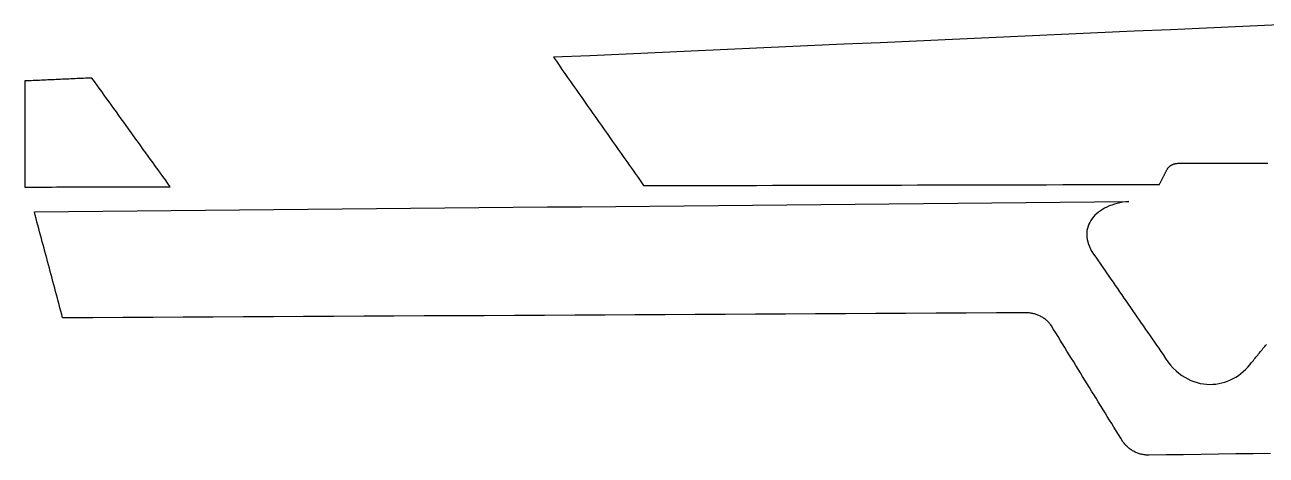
# Model space of a CAD drawing. Header units: millimetres. Extents: x 15 to 150, y -137 to -51.
# Drawn here: x 14.6 to 82.2, y -76.6 to -53.1 of the extents above; entities that cross this region are included whole.
import ezdxf

# ---------------------------------------------------------------- set-up
doc = ezdxf.new("R2010")
doc.units = ezdxf.units.MM

msp = doc.modelspace()

# ---------------------------------------------------------------- linework, layer by layer
for points in [[(82.868516, -53.137054), (80.89519, -53.225446), (78.921864, -53.313838), (76.948538, -53.40223), (74.975212, -53.490622), (73.001886, -53.579014), (71.02856, -53.667406), (69.055234, -53.755798), (67.081908, -53.84419), (65.108582, -53.932582), (63.135256, -54.020974), (61.16193, -54.109366), (59.188604, -54.197758), (57.215278, -54.28615), (55.241952, -54.374542), (53.268626, -54.462934), (51.2953, -54.551326), (49.321974, -54.639718), (47.348648, -54.72811), (45.375322, -54.816502), (43.401996, -54.904894), (43.555158, -55.12308), (43.70832, -55.341266), (43.861482, -55.559452), (44.014644, -55.777638), (44.167806, -55.995824), (44.320968, -56.21401), (44.47413, -56.432196), (44.627292, -56.650382), (44.780454, -56.868568), (44.933616, -57.086754), (45.086778, -57.30494), (45.23994, -57.523126), (45.393102, -57.741312), (45.546264, -57.959498), (45.699426, -58.177684), (45.852588, -58.39587), (46.00575, -58.614056), (46.158912, -58.832242), (46.312074, -59.050428), (46.465236, -59.268614), (46.618398, -59.4868), (46.77156, -59.704986), (46.924722, -59.923172), (47.077884, -60.141358), (47.231046, -60.359544), (47.384208, -60.57773), (47.53737, -60.795916), (47.690532, -61.014102), (47.843694, -61.232288), (47.996856, -61.450474), (48.150018, -61.66866), (48.30318, -61.886846), (49.179734, -61.884814), (50.056288, -61.882782), (50.932842, -61.88075), (51.809396, -61.878718), (52.68595, -61.876686), (53.562504, -61.874654), (54.439058, -61.872622), (55.315612, -61.87059), (56.192166, -61.868558), (57.06872, -61.866526), (57.945274, -61.864494), (58.821828, -61.862462), (59.698382, -61.86043), (60.574936, -61.858398), (61.45149, -61.856366), (62.328044, -61.854334), (63.204598, -61.852302), (64.081152, -61.85027), (64.957706, -61.848238), (65.83426, -61.846206), (66.710814, -61.844174), (67.587368, -61.842142), (68.463922, -61.84011), (69.340476, -61.838078), (70.21703, -61.836046), (71.093584, -61.834014), (71.970138, -61.831982), (72.846692, -61.82995), (73.723246, -61.827918), (74.5998, -61.825886), (75.476354, -61.823854), (76.352908, -61.821822), (76.366878, -61.794644), (76.380848, -61.767466), (76.394818, -61.740288), (76.408788, -61.71311), (76.422758, -61.685932), (76.436728, -61.658754), (76.450698, -61.631576), (76.464668, -61.604398), (76.478638, -61.57722), (76.492608, -61.550042), (76.506578, -61.522864), (76.520548, -61.495686), (76.534518, -61.468508), (76.548488, -61.44133), (76.562458, -61.414152), (76.576428, -61.386974), (76.590398, -61.359796), (76.604368, -61.332618), (76.618338, -61.30544), (76.632308, -61.278262), (76.646278, -61.251084), (76.660248, -61.223906), (76.674218, -61.196728), (76.688188, -61.16955), (76.702158, -61.142372), (76.716128, -61.115194), (76.730098, -61.088016), (76.744068, -61.060838), (76.758038, -61.03366), (76.772008, -61.006482), (76.785978, -60.979304), (76.799948, -60.952126), (76.812902, -60.93587), (76.826364, -60.920122), (76.84008, -60.904628), (76.854304, -60.889642), (76.868782, -60.875164), (76.883768, -60.861194), (76.899008, -60.847478), (76.914756, -60.83427), (76.930758, -60.82157), (76.947014, -60.809378), (76.963778, -60.797694), (76.980796, -60.786518), (76.998068, -60.77585), (77.015594, -60.76569), (77.033374, -60.756038), (77.051408, -60.746894), (77.069696, -60.738258), (77.088238, -60.73013), (77.107034, -60.72251), (77.126084, -60.715398), (77.145388, -60.708794), (77.164946, -60.702698), (77.184504, -60.69711), (77.204316, -60.692284), (77.224382, -60.687966), (77.244448, -60.684156), (77.264768, -60.680854), (77.285088, -60.678314), (77.305662, -60.676282), (77.326236, -60.674758), (77.347064, -60.673742), (77.367892, -60.673488), (77.58049, -60.673488), (77.793088, -60.673488), (78.005686, -60.673488), (78.218284, -60.673488), (78.430882, -60.673488), (78.64348, -60.673488), (78.856078, -60.673488), (79.068676, -60.673488), (79.281274, -60.673488), (79.493872, -60.673488), (79.70647, -60.673488), (79.919068, -60.673488), (80.131666, -60.673488), (80.344264, -60.673488), (80.556862, -60.673488), (80.76946, -60.673488), (80.982058, -60.673488), (81.194656, -60.673488), (81.407254, -60.673488), (81.619852, -60.673488), (81.83245, -60.673488), (82.045048, -60.673488), (82.257646, -60.673488)], [(82.401664, -76.458064), (81.455768, -76.47178), (80.509872, -76.485496), (79.563976, -76.499212), (78.61808, -76.512928), (77.672184, -76.526644), (76.726288, -76.54036), (75.780392, -76.554076), (75.728068, -76.55306), (75.675998, -76.55052), (75.624182, -76.546456), (75.57262, -76.540868), (75.521312, -76.533756), (75.470512, -76.52512), (75.419966, -76.51496), (75.369928, -76.50353), (75.320398, -76.490576), (75.271122, -76.476098), (75.222354, -76.460096), (75.174348, -76.442824), (75.12685, -76.424028), (75.07986, -76.403962), (75.033632, -76.382626), (74.987912, -76.359766), (74.942954, -76.335636), (74.898758, -76.310236), (74.85507, -76.283566), (74.812398, -76.255626), (74.770488, -76.226416), (74.72934, -76.195936), (74.688954, -76.164186), (74.649584, -76.131166), (74.610976, -76.096876), (74.573384, -76.06157), (74.536808, -76.024994), (74.501248, -75.987148), (74.466704, -75.948286), (74.433176, -75.908154), (74.400918, -75.867006), (74.369676, -75.824842), (74.24801, -75.627484), (74.126344, -75.430126), (74.004678, -75.232768), (73.883012, -75.03541), (73.761346, -74.838052), (73.63968, -74.640694), (73.518014, -74.443336), (73.396348, -74.245978), (73.274682, -74.04862), (73.153016, -73.851262), (73.03135, -73.653904), (72.909684, -73.456546), (72.788018, -73.259188), (72.666352, -73.06183), (72.544686, -72.864472), (72.42302, -72.667114), (72.301354, -72.469756), (72.179688, -72.272398), (72.058022, -72.07504), (71.936356, -71.877682), (71.81469, -71.680324), (71.693024, -71.482966), (71.571358, -71.285608), (71.449692, -71.08825), (71.328026, -70.890892), (71.20636, -70.693534), (71.084694, -70.496176), (70.963028, -70.298818), (70.841362, -70.10146), (70.719696, -69.904102), (70.59803, -69.706744), (70.476364, -69.509386), (70.446392, -69.468746), (70.415404, -69.429122), (70.3834, -69.390768), (70.35038, -69.35343), (70.316344, -69.317108), (70.281292, -69.282056), (70.245224, -69.24802), (70.208394, -69.215254), (70.170548, -69.183504), (70.13194, -69.153024), (70.09257, -69.12356), (70.052184, -69.095366), (70.011036, -69.068442), (69.96938, -69.042788), (69.926962, -69.018404), (69.883782, -68.99529), (69.83984, -68.973446), (69.79539, -68.952872), (69.750432, -68.933568), (69.704712, -68.915534), (69.658484, -68.89877), (69.611748, -68.88353), (69.564504, -68.86956), (69.517006, -68.857114), (69.469, -68.845938), (69.420486, -68.836286), (69.371718, -68.827904), (69.322696, -68.821046), (69.273166, -68.815712), (69.223382, -68.811648), (69.173344, -68.809108), (69.123052, -68.808092), (67.485006, -68.816728), (65.84696, -68.825364), (64.208914, -68.834), (62.570868, -68.842636), (60.932822, -68.851272), (59.294776, -68.859908), (57.65673, -68.868544), (56.018684, -68.87718), (54.380638, -68.885816), (52.742592, -68.894452), (51.104546, -68.903088), (49.4665, -68.911724), (47.828454, -68.92036), (46.190408, -68.928996), (44.552362, -68.937632), (42.914316, -68.946268), (41.27627, -68.954904), (39.638224, -68.96354), (38.000178, -68.972176), (36.362132, -68.980812), (34.724086, -68.989448), (33.08604, -68.998084), (31.447994, -69.00672), (29.809948, -69.015356), (28.171902, -69.023992), (26.533856, -69.032628), (24.89581, -69.041264), (23.257764, -69.0499), (21.619718, -69.058536), (19.981672, -69.067172), (18.343626, -69.075808), (16.70558, -69.084444), (16.65732, -68.904104), (16.60906, -68.723764), (16.5608, -68.543424), (16.51254, -68.363084), (16.46428, -68.182744), (16.41602, -68.002404), (16.36776, -67.822064), (16.3195, -67.641724), (16.27124, -67.461384), (16.22298, -67.281044), (16.17472, -67.100704), (16.12646, -66.920364), (16.0782, -66.740024), (16.02994, -66.559684), (15.98168, -66.379344), (15.93342, -66.199004), (15.88516, -66.018664), (15.8369, -65.838324), (15.78864, -65.657984), (15.74038, -65.477644), (15.69212, -65.297304), (15.64386, -65.116964), (15.5956, -64.936624), (15.54734, -64.756284), (15.49908, -64.575944), (15.45082, -64.395604), (15.40256, -64.215264), (15.3543, -64.034924), (15.30604, -63.854584), (15.25778, -63.674244), (15.20952, -63.493904), (15.169388, -63.308484), (17.029176, -63.291212), (18.888964, -63.27394), (20.748752, -63.256668), (22.60854, -63.239396), (24.468328, -63.222124), (26.328116, -63.204852), (28.187904, -63.18758), (30.047692, -63.170308), (31.90748, -63.153036), (33.767268, -63.135764), (35.627056, -63.118492), (37.486844, -63.10122), (39.346632, -63.083948), (41.20642, -63.066676), (43.066208, -63.049404), (44.925996, -63.032132), (46.785784, -63.01486), (48.645572, -62.997588), (50.50536, -62.980316), (52.365148, -62.963044), (54.224936, -62.945772), (56.084724, -62.9285), (57.944512, -62.911228), (59.8043, -62.893956), (61.664088, -62.876684), (63.523876, -62.859412), (65.383664, -62.84214), (67.243452, -62.824868), (69.10324, -62.807596), (70.963028, -62.790324), (72.822816, -62.773052), (74.682604, -62.75578), (74.519028, -62.771528), (74.359262, -62.793626), (74.20356, -62.822074), (74.05243, -62.856618), (73.906126, -62.897004), (73.764902, -62.943232), (73.628758, -62.995048), (73.498202, -63.052198), (73.373742, -63.114682), (73.255378, -63.182246), (73.143364, -63.254636), (73.037954, -63.331852), (72.939656, -63.41364), (72.848724, -63.499746), (72.765158, -63.59017), (72.689466, -63.684658), (72.621902, -63.782956), (72.56272, -63.885064), (72.512174, -63.990728), (72.470518, -64.099694), (72.43826, -64.211962), (72.4154, -64.327278), (72.402446, -64.445388), (72.399398, -64.566292), (72.406764, -64.689736), (72.424798, -64.815466), (72.453754, -64.943228), (72.493886, -65.073022), (72.545448, -65.204848), (72.608694, -65.338198), (72.684132, -65.473072), (72.771762, -65.60947), (72.889872, -65.780412), (73.007982, -65.951354), (73.126092, -66.122296), (73.244202, -66.293238), (73.362312, -66.46418), (73.480422, -66.635122), (73.598532, -66.806064), (73.716642, -66.977006), (73.834752, -67.147948), (73.952862, -67.31889), (74.070972, -67.489832), (74.189082, -67.660774), (74.307192, -67.831716), (74.425302, -68.002658), (74.543412, -68.1736), (74.661522, -68.344542), (74.779632, -68.515484), (74.897742, -68.686426), (75.015852, -68.857368), (75.133962, -69.02831), (75.252072, -69.199252), (75.370182, -69.370194), (75.488292, -69.541136), (75.606402, -69.712078), (75.724512, -69.88302), (75.842622, -70.053962), (75.960732, -70.224904), (76.078842, -70.395846), (76.196952, -70.566788), (76.315062, -70.73773), (76.433172, -70.908672), (76.551282, -71.079614), (76.683108, -71.285862), (76.820522, -71.476616), (76.963016, -71.652384), (77.110082, -71.81342), (77.261466, -71.959978), (77.41666, -72.092312), (77.575156, -72.21093), (77.7367, -72.315832), (77.900784, -72.407526), (78.0669, -72.486266), (78.23454, -72.552306), (78.40345, -72.6059), (78.573122, -72.647302), (78.743048, -72.676766), (78.912974, -72.6948), (79.082392, -72.701404), (79.250794, -72.697086), (79.417926, -72.6821), (79.58328, -72.6567), (79.746348, -72.62114), (79.906622, -72.575674), (80.063848, -72.52081), (80.217518, -72.456548), (80.367378, -72.383396), (80.512666, -72.301608), (80.653128, -72.211438), (80.788256, -72.11314), (80.917796, -72.006968), (81.04124, -71.893176), (81.15808, -71.772272), (81.267808, -71.64451), (81.37017, -71.50989), (81.417414, -71.451978), (81.464658, -71.394066), (81.511902, -71.336154), (81.559146, -71.278242), (81.60639, -71.22033), (81.653634, -71.162418), (81.700878, -71.104506), (81.748122, -71.046594), (81.795366, -70.988682), (81.84261, -70.93077), (81.889854, -70.872858), (81.937098, -70.814946), (81.984342, -70.757034), (82.031586, -70.699122), (82.07883, -70.64121), (82.126074, -70.583298), (82.173318, -70.525386)]]:
    msp.add_lwpolyline(points)
msp.add_lwpolyline([(18.28927, -56.031384), (18.175478, -56.036464), (18.061686, -56.041544), (17.947894, -56.046624), (17.834102, -56.051704), (17.72031, -56.056784), (17.606518, -56.061864), (17.492726, -56.066944), (17.378934, -56.072024), (17.265142, -56.077104), (17.15135, -56.082184), (17.037558, -56.087264), (16.923766, -56.092344), (16.809974, -56.097424), (16.696182, -56.102504), (16.58239, -56.107584), (16.468598, -56.112664), (16.354806, -56.117744), (16.241014, -56.122824), (16.127222, -56.127904), (16.01343, -56.132984), (15.899638, -56.138064), (15.785846, -56.143144), (15.672054, -56.148224), (15.558262, -56.153304), (15.44447, -56.158384), (15.330678, -56.163464), (15.216886, -56.168544), (15.103094, -56.173624), (14.989302, -56.178704), (14.87551, -56.183784), (14.761718, -56.188864), (14.647926, -56.193944), (14.647926, -56.374284), (14.647926, -56.554624), (14.647926, -56.734964), (14.647926, -56.915304), (14.647926, -57.095644), (14.647926, -57.275984), (14.647926, -57.456324), (14.647926, -57.636664), (14.647926, -57.817004), (14.647926, -57.997344), (14.647926, -58.177684), (14.647926, -58.358024), (14.647926, -58.538364), (14.647926, -58.718704), (14.647926, -58.899044), (14.647926, -59.079384), (14.647926, -59.259724), (14.647926, -59.440064), (14.647926, -59.620404), (14.647926, -59.800744), (14.647926, -59.981084), (14.647926, -60.161424), (14.647926, -60.341764), (14.647926, -60.522104), (14.647926, -60.702444), (14.647926, -60.882784), (14.647926, -61.063124), (14.647926, -61.243464), (14.647926, -61.423804), (14.647926, -61.604144), (14.647926, -61.784484), (14.647926, -61.964824), (14.895068, -61.964316), (15.14221, -61.963808), (15.389352, -61.9633), (15.636494, -61.962792), (15.883636, -61.962284), (16.130778, -61.961776), (16.37792, -61.961268), (16.625062, -61.96076), (16.872204, -61.960252), (17.119346, -61.959744), (17.366488, -61.959236), (17.61363, -61.958728), (17.860772, -61.95822), (18.107914, -61.957712), (18.355056, -61.957204), (18.602198, -61.956696), (18.84934, -61.956188), (19.096482, -61.95568), (19.343624, -61.955172), (19.590766, -61.954664), (19.837908, -61.954156), (20.08505, -61.953648), (20.332192, -61.95314), (20.579334, -61.952632), (20.826476, -61.952124), (21.073618, -61.951616), (21.32076, -61.951108), (21.567902, -61.9506), (21.815044, -61.950092), (22.062186, -61.949584), (22.309328, -61.949076), (22.55647, -61.948568), (22.423374, -61.763656), (22.290278, -61.578744), (22.157182, -61.393832), (22.024086, -61.20892), (21.89099, -61.024008), (21.757894, -60.839096), (21.624798, -60.654184), (21.491702, -60.469272), (21.358606, -60.28436), (21.22551, -60.099448), (21.092414, -59.914536), (20.959318, -59.729624), (20.826222, -59.544712), (20.693126, -59.3598), (20.56003, -59.174888), (20.426934, -58.989976), (20.293838, -58.805064), (20.160742, -58.620152), (20.027646, -58.43524), (19.89455, -58.250328), (19.761454, -58.065416), (19.628358, -57.880504), (19.495262, -57.695592), (19.362166, -57.51068), (19.22907, -57.325768), (19.095974, -57.140856), (18.962878, -56.955944), (18.829782, -56.771032), (18.696686, -56.58612), (18.56359, -56.401208), (18.430494, -56.216296)], close=True)

doc.saveas('drawing.dxf')
